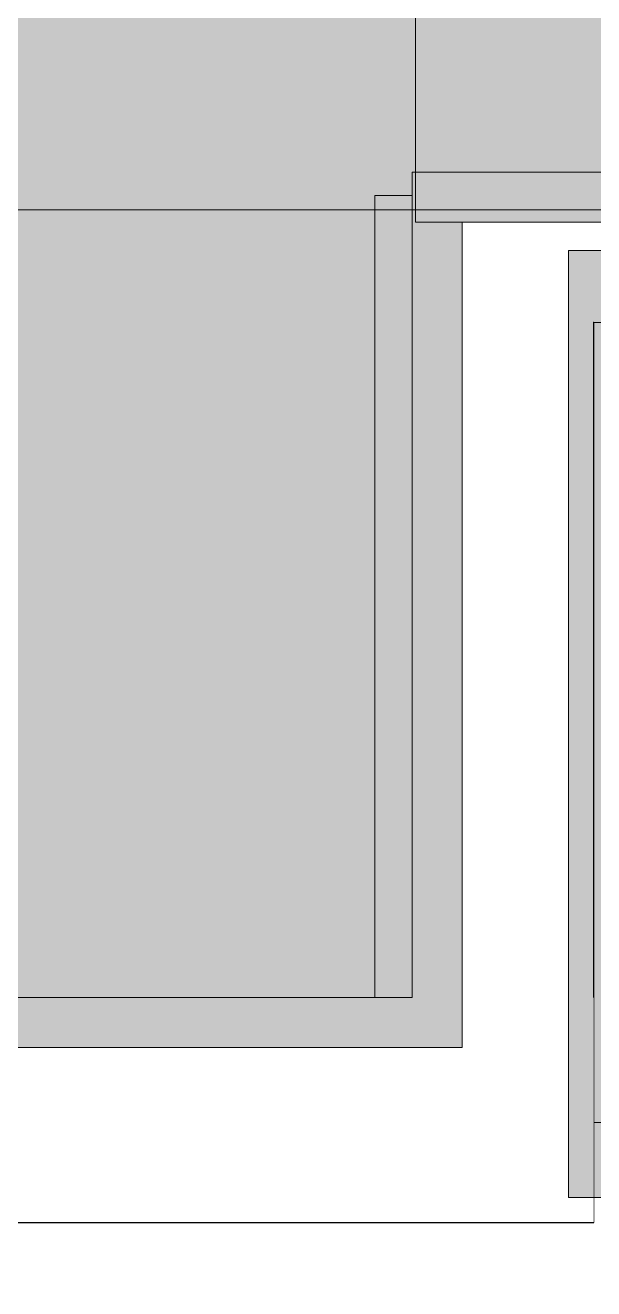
# Model space of a CAD drawing. Header units: metres. Extents: x -4 to 206, y -18 to 45.
# Drawn here: x 36.596 to 37.505, y -11.729 to -9.709 of the extents above; entities that cross this region are included whole.
import ezdxf

# ---------------------------------------------------------------- set-up
doc = ezdxf.new("R2010")
doc.units = ezdxf.units.M
doc.header["$MEASUREMENT"] = 0
doc.set_wipeout_variables(frame=1)
doc.linetypes.add('Schnittlinie', pattern=[0.006, 0.003, -0.0015, 0, -0.0015])
doc.linetypes.add('Wipeout_Contour', pattern=[1, 0, -1])
for name, color, linetype in [('3._DD PP STG2_4_000 Achsraster', 7, 'Continuous'), ('3._DD PP STG2_4_110 Wand Aussen', 7, 'Continuous'), ('3._DD PP STG2_4_140 Brüstung', 7, 'Continuous'), ('3._DD PP STG2_4_210 Decke', 7, 'Continuous'), ('3._DD PP STG2_4_220 Bodenaufbau - Außen_ Gefälle', 7, 'Continuous'), ('3._DD PP STG2_4_221 Bodenaufbau - Abdichtung', 7, 'Continuous'), ('3._DD PP STG2_4_330 Dachaufbau', 7, 'Continuous')]:
    doc.layers.add(name, color=color, linetype=linetype)

msp = doc.modelspace()

# ---------------------------------------------------------------- linework, layer by layer
at = {"layer": '3._DD PP STG2_4_110 Wand Aussen', "color": 8, "linetype": 'Schnittlinie', "lineweight": 13, "ltscale": 1000, "flags": 128}
for points in [[(37.155, -9.9809), (37.155, -11.5137)], [(37.335, -9.9809), (37.155, -9.9809)], [(37.34, -9.9809), (37.335, -9.9809)], [(37.46, -9.9809), (37.34, -9.9809)], [(37.465, -9.9809), (37.46, -9.9809)], [(37.465, -11.5137), (37.465, -9.9809)], [(37.335, -11.5137), (37.155, -11.5137)], [(37.34, -11.5137), (37.335, -11.5137)], [(37.46, -11.5137), (37.34, -11.5137)], [(37.465, -11.5137), (37.46, -11.5137)]]:
    msp.add_lwpolyline(points, dxfattribs=at)
at = {"layer": '3._DD PP STG2_4_210 Decke', "color": 7, "linetype": 'Continuous', "lineweight": 13, "ltscale": 1000, "flags": 128}
msp.add_lwpolyline([(48.645, -1.4987), (45.765, -1.4987), (45.765, -3.9237), (45.635, -3.9237), (43.155, -3.9237), (43.155, -5.8737), (41.175, -5.8737), (41.175, -3.9237), (38.605, -3.9237), (38.605, -4.3437), (36.365, -4.3437), (36.365, -1.4987), (33.4844, -1.4987), (33.4954, -10.3587), (34.515, -10.3587), (34.515, -11.383), (37.335, -11.3837), (37.335, -10.0637), (42.835, -10.0637), (42.835, -9.5637), (45.685, -9.5637), (45.685, -8.8637), (48.185, -8.8637)], dxfattribs=at)
at = {"layer": '3._DD PP STG2_4_210 Decke', "color": 7, "linetype": 'Continuous', "lineweight": 13, "ltscale": 1000, "true_color": 0xf4f4f4, "flags": 128}
msp.add_lwpolyline([(33.7568, -11.4636), (33.759, -13.2537), (37.385, -13.2537), (37.385, -12.6087), (42.5891, -12.6087), (42.885, -12.5662), (42.885, -11.7587), (48.205, -11.7587), (48.205, -11.1337), (51.7609, -11.1337), (51.7654, -10.0637), (45.765, -10.0637), (45.765, -10.9637), (42.915, -10.9637), (42.915, -11.4636)], close=True, dxfattribs=at)
at = {"layer": '3._DD PP STG2_4_220 Bodenaufbau - Außen_ Gefälle', "color": 7, "linetype": 'Continuous', "lineweight": 13, "ltscale": 1000, "true_color": 0xf4f4f4, "flags": 128}
msp.add_lwpolyline([(33.759, -13.2437), (37.145, -13.2437), (37.145, -12.5987), (39.935, -12.5987), (42.389, -12.5987), (42.875, -12.5289), (42.875, -11.7487), (45.815, -11.7487), (48.195, -11.7487), (48.195, -11.1237), (51.7609, -11.1237), (51.7654, -10.0637), (45.765, -10.0637), (45.765, -10.9637), (42.915, -10.9637), (42.915, -11.4636), (33.7568, -11.4636)], close=True, dxfattribs=at)

# ---------------------------------------------------------------- next in the draw order: wipeouts: each hides what was drawn before it
at = {"color": 254, "linetype": 'Wipeout_Contour', "lineweight": 0, "ltscale": 115.583242}
msp.add_wipeout([(37.215, -9.9437), (37.5048, -10.1836), (37.5049, -9.9437)], dxfattribs=at).dxf.layer = '3._DD PP STG2_4_140 Brüstung'

# ---------------------------------------------------------------- next in the draw order: wipeouts: each hides what was drawn before it
at = {"color": 254, "linetype": 'Wipeout_Contour', "lineweight": 0, "ltscale": 155.510224}
msp.add_wipeout([(37.215, -10.1836), (37.215, -11.2636), (37.5049, -11.2636), (37.5049, -10.1837)], dxfattribs=at).dxf.layer = '3._DD PP STG2_4_140 Brüstung'

# ---------------------------------------------------------------- next in the draw order: wipeouts: each hides what was drawn before it
at = {"color": 254, "linetype": 'Wipeout_Contour', "lineweight": 0, "ltscale": 116.591136}
msp.add_wipeout([(37.215, -10.1836), (37.5048, -10.1836), (37.215, -9.9437)], dxfattribs=at).dxf.layer = '3._DD PP STG2_4_140 Brüstung'

# ---------------------------------------------------------------- next in the draw order: linework, layer by layer
at = {"layer": '3._DD PP STG2_4_140 Brüstung', "color": 7, "linetype": 'Continuous', "lineweight": 18, "ltscale": 1000, "flags": 128}
for points in [[(37.215, -9.9437), (37.5049, -9.9437)], [(37.215, -9.9437), (37.215, -11.2636)]]:
    msp.add_lwpolyline(points, dxfattribs=at)
at = {"layer": '3._DD PP STG2_4_221 Bodenaufbau - Abdichtung', "color": 171, "linetype": 'Schnittlinie', "lineweight": 13, "ltscale": 1000, "true_color": 0x6c6cff, "flags": 128}
for points in [[(37.22, -10.0237), (37.22, -8.2037)], [(37.22, -8.2037), (37.22, -10.0237)], [(37.22, -10.0237), (37.295, -10.0237)]]:
    msp.add_lwpolyline(points, dxfattribs=at)

# ---------------------------------------------------------------- next in the draw order: wipeouts: each hides what was drawn before it
at = {"color": 254, "linetype": 'Wipeout_Contour', "lineweight": 0, "ltscale": 117.338153}
msp.add_wipeout([(37.5049, -10.1839), (37.5049, -11.6235), (37.5051, -10.1839)], dxfattribs=at).dxf.layer = '3._DD PP STG2_4_140 Brüstung'

# ---------------------------------------------------------------- next in the draw order: linework, layer by layer
at = {"layer": '3._DD PP STG2_4_140 Brüstung', "color": 7, "linetype": 'Continuous', "lineweight": 18, "ltscale": 1000}
for p, q in [((37.5049, -10.1837), (37.5049, -10.1836)), ((37.5049, -10.1837), (37.5049, -10.1839)), ((37.5049, -10.1839), (37.5049, -11.6235)), ((37.5049, -11.6236), (37.5049, -11.6235))]:
    msp.add_line(p, q, dxfattribs=at)
at = {"layer": '3._DD PP STG2_4_140 Brüstung', "color": 7, "linetype": 'Continuous', "lineweight": 18, "ltscale": 1000, "flags": 128}
msp.add_lwpolyline([(37.5051, -11.6236), (37.5051, -10.1839)], dxfattribs=at)

# ---------------------------------------------------------------- next in the draw order: wipeouts: each hides what was drawn before it
at = {"color": 254, "linetype": 'Wipeout_Contour', "lineweight": 0, "ltscale": 165.476173}
msp.add_wipeout([(42.715, -9.9437), (37.5049, -9.9437), (37.5049, -10.1836), (42.715, -10.1836)], dxfattribs=at).dxf.layer = '3._DD PP STG2_4_140 Brüstung'
at = {"color": 254, "linetype": 'Wipeout_Contour', "lineweight": 0, "ltscale": 116.693835}
msp.add_wipeout([(37.215, -11.2636), (37.5049, -11.6235), (37.5049, -11.2636)], dxfattribs=at).dxf.layer = '3._DD PP STG2_4_140 Brüstung'

# ---------------------------------------------------------------- next in the draw order: linework, layer by layer
at = {"layer": '3._DD PP STG2_4_000 Achsraster', "color": 5, "linetype": 'Continuous', "lineweight": 0, "ltscale": 1000}
msp.add_line((31.8, -10.0037), (54.3, -10.0037), dxfattribs=at)
at = {"layer": '3._DD PP STG2_4_140 Brüstung', "color": 7, "linetype": 'Continuous', "lineweight": 18, "ltscale": 1000, "flags": 128}
msp.add_lwpolyline([(42.715, -9.9437), (37.5049, -9.9437)], dxfattribs=at)
at = {"layer": '3._DD PP STG2_4_221 Bodenaufbau - Abdichtung', "color": 171, "linetype": 'Schnittlinie', "lineweight": 13, "ltscale": 1000, "true_color": 0x6c6cff, "flags": 128}
msp.add_lwpolyline([(39.885, -10.0237), (37.22, -10.0237)], dxfattribs=at)
at = {"layer": '3._DD PP STG2_4_330 Dachaufbau', "color": 7, "linetype": 'Continuous', "lineweight": 18, "ltscale": 1000, "flags": 128}
msp.add_lwpolyline([(37.465, -10.0687), (42.965, -10.0687)], dxfattribs=at)

# ---------------------------------------------------------------- next in the draw order: wipeouts: each hides what was drawn before it
at = {"color": 254, "linetype": 'Wipeout_Contour', "lineweight": 0, "ltscale": 126.744736}
msp.add_wipeout([(43.0049, -10.1837), (37.5051, -10.1836), (43.0049, -10.1839)], dxfattribs=at).dxf.layer = '3._DD PP STG2_4_140 Brüstung'
at = {"color": 254, "linetype": 'Wipeout_Contour', "lineweight": 0, "ltscale": 150.860079}
msp.add_wipeout([(37.215, -11.2636), (34.6351, -11.2636), (34.6351, -11.6236), (37.215, -11.6236)], dxfattribs=at).dxf.layer = '3._DD PP STG2_4_140 Brüstung'

# ---------------------------------------------------------------- next in the draw order: linework, layer by layer
at = {"layer": '3._DD PP STG2_4_140 Brüstung', "color": 7, "linetype": 'Continuous', "lineweight": 18, "ltscale": 1000}
msp.add_line((37.5049, -10.1837), (37.5049, -10.1836), dxfattribs=at)
at = {"layer": '3._DD PP STG2_4_140 Brüstung', "color": 7, "linetype": 'Continuous', "lineweight": 18, "ltscale": 1000, "flags": 128}
msp.add_lwpolyline([(37.5051, -10.1839), (43.0051, -10.1839)], dxfattribs=at)
at = {"layer": '3._DD PP STG2_4_140 Brüstung', "color": 7, "linetype": 'Continuous', "lineweight": 18, "ltscale": 1000}
msp.add_point((37.5049, -10.1836), dxfattribs=at)

# ---------------------------------------------------------------- next in the draw order: wipeouts: each hides what was drawn before it
at = {"color": 254, "linetype": 'Wipeout_Contour', "lineweight": 0, "ltscale": 117.771147}
msp.add_wipeout([(37.215, -11.6236), (37.5049, -11.6236), (37.215, -11.2636)], dxfattribs=at).dxf.layer = '3._DD PP STG2_4_140 Brüstung'

# ---------------------------------------------------------------- next in the draw order: hatches: boundary and pattern name
at = {"layer": '3._DD PP STG2_4_220 Bodenaufbau - Außen_ Gefälle', "linetype": 'Continuous', "lineweight": 0, "true_color": 0x323232}
msp.add_hatch(color=250, dxfattribs=at).paths.add_polyline_path([(33.5244, -1.5387), (33.5354, -10.3187), (34.555, -10.3187), (34.555, -11.3437), (37.295, -11.3437), (37.295, -10.0237), (42.795, -10.0237), (42.795, -9.5237), (45.645, -9.5237), (45.645, -8.8237), (48.225, -8.8237), (48.225, -9.9837), (51.065, -9.9837), (51.065, -8.1987), (51.9934, -8.1987), (52.0151, -4.3837), (48.605, -4.3837), (48.605, -1.5387), (45.805, -1.5387), (45.805, -3.9637), (43.12, -3.9637), (43.12, -5.8237), (41.225, -5.8237), (41.225, -3.9637), (38.7509, -3.9637), (38.7509, -4.3837), (36.325, -4.3837), (36.325, -1.5387)])
at = {"layer": '3._DD PP STG2_4_330 Dachaufbau', "linetype": 'Continuous', "lineweight": 0, "true_color": 0x000000}
msp.add_hatch(color=18, dxfattribs=at).paths.add_polyline_path([(42.965, -10.0687), (37.465, -10.0687), (37.465, -11.5837), (38.2499, -11.5837), (38.2499, -10.622), (39.1919, -10.622), (39.1919, -11.5837), (40.5499, -11.5837), (40.5499, -10.622), (41.4919, -10.622), (41.4919, -11.5837), (42.965, -11.5837)])

# ---------------------------------------------------------------- next in the draw order: linework, layer by layer
at = {"layer": '3._DD PP STG2_4_140 Brüstung', "color": 7, "linetype": 'Continuous', "lineweight": 18, "ltscale": 1000, "flags": 128}
msp.add_lwpolyline([(37.215, -11.2636), (34.6351, -11.2636)], dxfattribs=at)
at = {"layer": '3._DD PP STG2_4_220 Bodenaufbau - Außen_ Gefälle', "color": 7, "linetype": 'Continuous', "lineweight": 13, "ltscale": 1000, "flags": 128}
msp.add_lwpolyline([(48.605, -1.5387), (45.805, -1.5387), (45.805, -3.9637), (43.12, -3.9637), (43.12, -5.8237), (41.225, -5.8237), (41.225, -3.9637), (38.7509, -3.9637), (38.7509, -4.3837), (36.325, -4.3837), (36.325, -1.5387), (33.5244, -1.5387), (33.5354, -10.3187), (34.555, -10.3187), (34.555, -11.3437), (37.295, -11.3437), (37.295, -10.0237), (42.795, -10.0237), (42.795, -9.5237), (45.645, -9.5237), (45.645, -8.8237), (48.225, -8.8237)], dxfattribs=at)
at = {"layer": '3._DD PP STG2_4_221 Bodenaufbau - Abdichtung', "color": 171, "linetype": 'Schnittlinie', "lineweight": 13, "ltscale": 1000, "true_color": 0x6c6cff, "flags": 128}
for points in [[(37.295, -10.0237), (37.295, -11.3437)], [(37.295, -11.3437), (35.03, -11.3437)]]:
    msp.add_lwpolyline(points, dxfattribs=at)
at = {"layer": '3._DD PP STG2_4_330 Dachaufbau', "color": 7, "linetype": 'Continuous', "lineweight": 18, "ltscale": 1000, "flags": 128}
for points in [[(37.465, -11.5837), (37.465, -10.0687)], [(38.2499, -11.5837), (37.465, -11.5837)]]:
    msp.add_lwpolyline(points, dxfattribs=at)

# ---------------------------------------------------------------- next in the draw order: wipeouts: each hides what was drawn before it
at = {"color": 254, "linetype": 'Wipeout_Contour', "lineweight": 0, "ltscale": 114.191049}
msp.add_wipeout([(37.5049, -11.6236), (34.3451, -11.6236), (37.5049, -11.6238)], dxfattribs=at).dxf.layer = '3._DD PP STG2_4_140 Brüstung'

# ---------------------------------------------------------------- next in the draw order: linework, layer by layer
at = {"layer": '3._DD PP STG2_4_140 Brüstung', "color": 7, "linetype": 'Continuous', "lineweight": 18, "ltscale": 1000}
for q in [(34.3451, -11.6236), (37.5049, -11.6235)]:
    msp.add_line((37.5049, -11.6236), q, dxfattribs=at)
at = {"layer": '3._DD PP STG2_4_140 Brüstung', "color": 7, "linetype": 'Continuous', "lineweight": 18, "ltscale": 1000, "flags": 128}
msp.add_lwpolyline([(34.3449, -11.6238), (37.5051, -11.6238)], dxfattribs=at)

doc.saveas('drawing.dxf')
